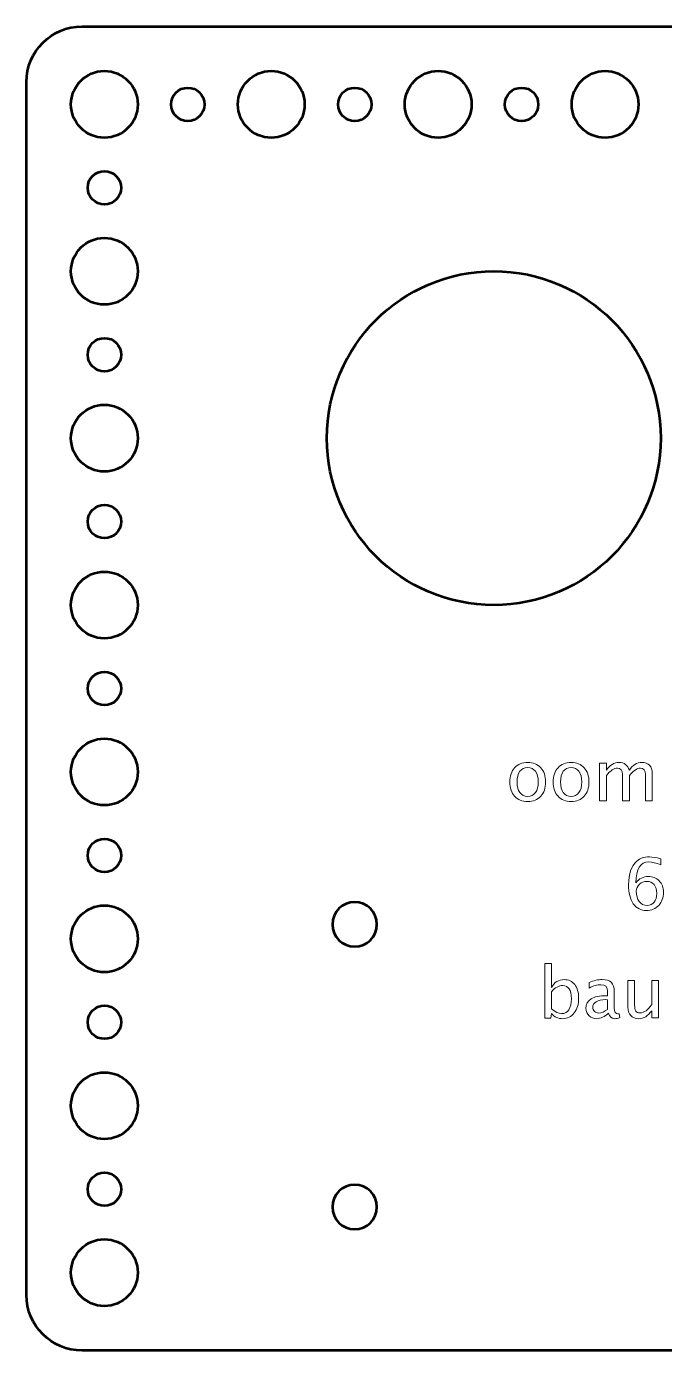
# Model space of a CAD drawing. Header units: centimetres. Extents: x -6.7 to 6.7, y -6 to 6.
# Drawn here: x -6.7 to -0.97, y -5.95 to 5.95 of the extents above; entities that cross this region are included whole.
import ezdxf

# ---------------------------------------------------------------- set-up
doc = ezdxf.new("R2010")
doc.units = ezdxf.units.CM
doc.header["$MEASUREMENT"] = 0
doc.layers.add('Layer 1', color=7, linetype='Continuous')

msp = doc.modelspace()

# ---------------------------------------------------------------- linework, layer by layer
at = {"layer": 'Layer 1', "lineweight": 53}
for points, knots in [([(6.2, 5.95), (6.2, 5.95), (-6.2, 5.95), (-6.2, 5.95), (-6.2, 5.95), (-6.47614, 5.95), (-6.7, 5.72614), (-6.7, 5.45), (-6.7, 5.45), (-6.7, 5.45), (-6.7, -5.45), (-6.7, -5.45), (-6.7, -5.45), (-6.7, -5.72614), (-6.47614, -5.95), (-6.2, -5.95), (-6.2, -5.95), (-6.2, -5.95), (6.2, -5.95), (6.2, -5.95), (6.2, -5.95), (6.47614, -5.95), (6.7, -5.72614), (6.7, -5.45), (6.7, -5.45), (6.7, -5.45), (6.7, 5.45), (6.7, 5.45), (6.7, 5.45), (6.7, 5.72614), (6.47614, 5.95), (6.2, 5.95)], [0, 0, 0, 0, 0.11111111, 0.11111111, 0.11111111, 0.11111111, 0.22222222, 0.22222222, 0.22222222, 0.22222222, 0.33333333, 0.33333333, 0.33333333, 0.33333333, 0.44444444, 0.44444444, 0.44444444, 0.44444444, 0.55555556, 0.55555556, 0.55555556, 0.55555556, 0.66666667, 0.66666667, 0.66666667, 0.66666667, 0.77777778, 0.77777778, 0.77777778, 0.77777778, 1, 1, 1, 1]), ([(-6.3, 5.25), (-6.3, 5.08431), (-6.16569, 4.95), (-6, 4.95), (-6, 4.95), (-5.83431, 4.95), (-5.7, 5.08431), (-5.7, 5.25), (-5.7, 5.25), (-5.7, 5.41569), (-5.83431, 5.55), (-6, 5.55), (-6, 5.55), (-6.16569, 5.55), (-6.3, 5.41569), (-6.3, 5.25)], [0, 0, 0, 0, 0.2, 0.2, 0.2, 0.2, 0.4, 0.4, 0.4, 0.4, 0.6, 0.6, 0.6, 0.6, 1, 1, 1, 1]), ([(-4.8, 5.25), (-4.8, 5.08431), (-4.66569, 4.95), (-4.5, 4.95), (-4.5, 4.95), (-4.33431, 4.95), (-4.2, 5.08431), (-4.2, 5.25), (-4.2, 5.25), (-4.2, 5.41569), (-4.33431, 5.55), (-4.5, 5.55), (-4.5, 5.55), (-4.66569, 5.55), (-4.8, 5.41569), (-4.8, 5.25)], [0, 0, 0, 0, 0.2, 0.2, 0.2, 0.2, 0.4, 0.4, 0.4, 0.4, 0.6, 0.6, 0.6, 0.6, 1, 1, 1, 1]), ([(-3.3, 5.25), (-3.3, 5.08431), (-3.16569, 4.95), (-3, 4.95), (-3, 4.95), (-2.83431, 4.95), (-2.7, 5.08431), (-2.7, 5.25), (-2.7, 5.25), (-2.7, 5.41569), (-2.83431, 5.55), (-3, 5.55), (-3, 5.55), (-3.16569, 5.55), (-3.3, 5.41569), (-3.3, 5.25)], [0, 0, 0, 0, 0.2, 0.2, 0.2, 0.2, 0.4, 0.4, 0.4, 0.4, 0.6, 0.6, 0.6, 0.6, 1, 1, 1, 1]), ([(-1.8, 5.25), (-1.8, 5.08431), (-1.66569, 4.95), (-1.5, 4.95), (-1.5, 4.95), (-1.33431, 4.95), (-1.2, 5.08431), (-1.2, 5.25), (-1.2, 5.25), (-1.2, 5.41569), (-1.33431, 5.55), (-1.5, 5.55), (-1.5, 5.55), (-1.66569, 5.55), (-1.8, 5.41569), (-1.8, 5.25)], [0, 0, 0, 0, 0.2, 0.2, 0.2, 0.2, 0.4, 0.4, 0.4, 0.4, 0.6, 0.6, 0.6, 0.6, 1, 1, 1, 1]), ([(-5.4, 5.25), (-5.4, 5.16716), (-5.33284, 5.1), (-5.25, 5.1), (-5.25, 5.1), (-5.16716, 5.1), (-5.1, 5.16716), (-5.1, 5.25), (-5.1, 5.25), (-5.1, 5.33284), (-5.16716, 5.4), (-5.25, 5.4), (-5.25, 5.4), (-5.33284, 5.4), (-5.4, 5.33284), (-5.4, 5.25)], [0, 0, 0, 0, 0.2, 0.2, 0.2, 0.2, 0.4, 0.4, 0.4, 0.4, 0.6, 0.6, 0.6, 0.6, 1, 1, 1, 1]), ([(-3.9, 5.25), (-3.9, 5.16716), (-3.83284, 5.1), (-3.75, 5.1), (-3.75, 5.1), (-3.66716, 5.1), (-3.6, 5.16716), (-3.6, 5.25), (-3.6, 5.25), (-3.6, 5.33284), (-3.66716, 5.4), (-3.75, 5.4), (-3.75, 5.4), (-3.83284, 5.4), (-3.9, 5.33284), (-3.9, 5.25)], [0, 0, 0, 0, 0.2, 0.2, 0.2, 0.2, 0.4, 0.4, 0.4, 0.4, 0.6, 0.6, 0.6, 0.6, 1, 1, 1, 1]), ([(-2.4, 5.25), (-2.4, 5.16716), (-2.33284, 5.1), (-2.25, 5.1), (-2.25, 5.1), (-2.16716, 5.1), (-2.1, 5.16716), (-2.1, 5.25), (-2.1, 5.25), (-2.1, 5.33284), (-2.16716, 5.4), (-2.25, 5.4), (-2.25, 5.4), (-2.33284, 5.4), (-2.4, 5.33284), (-2.4, 5.25)], [0, 0, 0, 0, 0.2, 0.2, 0.2, 0.2, 0.4, 0.4, 0.4, 0.4, 0.6, 0.6, 0.6, 0.6, 1, 1, 1, 1]), ([(-6.15, 4.5), (-6.15, 4.41716), (-6.08284, 4.35), (-6, 4.35), (-6, 4.35), (-5.91716, 4.35), (-5.85, 4.41716), (-5.85, 4.5), (-5.85, 4.5), (-5.85, 4.58284), (-5.91716, 4.65), (-6, 4.65), (-6, 4.65), (-6.08284, 4.65), (-6.15, 4.58284), (-6.15, 4.5)], [0, 0, 0, 0, 0.2, 0.2, 0.2, 0.2, 0.4, 0.4, 0.4, 0.4, 0.6, 0.6, 0.6, 0.6, 1, 1, 1, 1]), ([(-6.3, 3.75), (-6.3, 3.58431), (-6.16569, 3.45), (-6, 3.45), (-6, 3.45), (-5.83431, 3.45), (-5.7, 3.58431), (-5.7, 3.75), (-5.7, 3.75), (-5.7, 3.91569), (-5.83431, 4.05), (-6, 4.05), (-6, 4.05), (-6.16569, 4.05), (-6.3, 3.91569), (-6.3, 3.75)], [0, 0, 0, 0, 0.2, 0.2, 0.2, 0.2, 0.4, 0.4, 0.4, 0.4, 0.6, 0.6, 0.6, 0.6, 1, 1, 1, 1]), ([(-4, 2.25), (-4, 1.42157), (-3.32843, 0.75), (-2.5, 0.75), (-2.5, 0.75), (-1.67157, 0.75), (-1, 1.42157), (-1, 2.25), (-1, 2.25), (-1, 3.07843), (-1.67157, 3.75), (-2.5, 3.75), (-2.5, 3.75), (-3.32843, 3.75), (-4, 3.07843), (-4, 2.25)], [0, 0, 0, 0, 0.2, 0.2, 0.2, 0.2, 0.4, 0.4, 0.4, 0.4, 0.6, 0.6, 0.6, 0.6, 1, 1, 1, 1]), ([(-6.15, 3), (-6.15, 2.91716), (-6.08284, 2.85), (-6, 2.85), (-6, 2.85), (-5.91716, 2.85), (-5.85, 2.91716), (-5.85, 3), (-5.85, 3), (-5.85, 3.08284), (-5.91716, 3.15), (-6, 3.15), (-6, 3.15), (-6.08284, 3.15), (-6.15, 3.08284), (-6.15, 3)], [0, 0, 0, 0, 0.2, 0.2, 0.2, 0.2, 0.4, 0.4, 0.4, 0.4, 0.6, 0.6, 0.6, 0.6, 1, 1, 1, 1]), ([(-6.3, 2.25), (-6.3, 2.08431), (-6.16569, 1.95), (-6, 1.95), (-6, 1.95), (-5.83431, 1.95), (-5.7, 2.08431), (-5.7, 2.25), (-5.7, 2.25), (-5.7, 2.41569), (-5.83431, 2.55), (-6, 2.55), (-6, 2.55), (-6.16569, 2.55), (-6.3, 2.41569), (-6.3, 2.25)], [0, 0, 0, 0, 0.2, 0.2, 0.2, 0.2, 0.4, 0.4, 0.4, 0.4, 0.6, 0.6, 0.6, 0.6, 1, 1, 1, 1]), ([(-6.15, 1.5), (-6.15, 1.41716), (-6.08284, 1.35), (-6, 1.35), (-6, 1.35), (-5.91716, 1.35), (-5.85, 1.41716), (-5.85, 1.5), (-5.85, 1.5), (-5.85, 1.58284), (-5.91716, 1.65), (-6, 1.65), (-6, 1.65), (-6.08284, 1.65), (-6.15, 1.58284), (-6.15, 1.5)], [0, 0, 0, 0, 0.2, 0.2, 0.2, 0.2, 0.4, 0.4, 0.4, 0.4, 0.6, 0.6, 0.6, 0.6, 1, 1, 1, 1]), ([(-6.3, 0.75), (-6.3, 0.58431), (-6.16569, 0.45), (-6, 0.45), (-6, 0.45), (-5.83431, 0.45), (-5.7, 0.58431), (-5.7, 0.75), (-5.7, 0.75), (-5.7, 0.91569), (-5.83431, 1.05), (-6, 1.05), (-6, 1.05), (-6.16569, 1.05), (-6.3, 0.91569), (-6.3, 0.75)], [0, 0, 0, 0, 0.2, 0.2, 0.2, 0.2, 0.4, 0.4, 0.4, 0.4, 0.6, 0.6, 0.6, 0.6, 1, 1, 1, 1]), ([(-6.15, 0), (-6.15, -0.08284), (-6.08284, -0.15), (-6, -0.15), (-6, -0.15), (-5.91716, -0.15), (-5.85, -0.08284), (-5.85, 0), (-5.85, 0), (-5.85, 0.08284), (-5.91716, 0.15), (-6, 0.15), (-6, 0.15), (-6.08284, 0.15), (-6.15, 0.08284), (-6.15, 0)], [0, 0, 0, 0, 0.2, 0.2, 0.2, 0.2, 0.4, 0.4, 0.4, 0.4, 0.6, 0.6, 0.6, 0.6, 1, 1, 1, 1]), ([(-6.3, -0.75), (-6.3, -0.91569), (-6.16569, -1.05), (-6, -1.05), (-6, -1.05), (-5.83431, -1.05), (-5.7, -0.91569), (-5.7, -0.75), (-5.7, -0.75), (-5.7, -0.58431), (-5.83431, -0.45), (-6, -0.45), (-6, -0.45), (-6.16569, -0.45), (-6.3, -0.58431), (-6.3, -0.75)], [0, 0, 0, 0, 0.2, 0.2, 0.2, 0.2, 0.4, 0.4, 0.4, 0.4, 0.6, 0.6, 0.6, 0.6, 1, 1, 1, 1]), ([(-6.15, -1.5), (-6.15, -1.58284), (-6.08284, -1.65), (-6, -1.65), (-6, -1.65), (-5.91716, -1.65), (-5.85, -1.58284), (-5.85, -1.5), (-5.85, -1.5), (-5.85, -1.41716), (-5.91716, -1.35), (-6, -1.35), (-6, -1.35), (-6.08284, -1.35), (-6.15, -1.41716), (-6.15, -1.5)], [0, 0, 0, 0, 0.2, 0.2, 0.2, 0.2, 0.4, 0.4, 0.4, 0.4, 0.6, 0.6, 0.6, 0.6, 1, 1, 1, 1]), ([(-6.3, -2.25), (-6.3, -2.41569), (-6.16569, -2.55), (-6, -2.55), (-6, -2.55), (-5.83431, -2.55), (-5.7, -2.41569), (-5.7, -2.25), (-5.7, -2.25), (-5.7, -2.08431), (-5.83431, -1.95), (-6, -1.95), (-6, -1.95), (-6.16569, -1.95), (-6.3, -2.08431), (-6.3, -2.25)], [0, 0, 0, 0, 0.2, 0.2, 0.2, 0.2, 0.4, 0.4, 0.4, 0.4, 0.6, 0.6, 0.6, 0.6, 1, 1, 1, 1]), ([(-3.95, -2.12), (-3.95, -2.00954), (-3.86046, -1.92), (-3.75, -1.92), (-3.75, -1.92), (-3.63954, -1.92), (-3.55, -2.00954), (-3.55, -2.12), (-3.55, -2.12), (-3.55, -2.23046), (-3.63954, -2.32), (-3.75, -2.32), (-3.75, -2.32), (-3.86046, -2.32), (-3.95, -2.23046), (-3.95, -2.12)], [0, 0, 0, 0, 0.2, 0.2, 0.2, 0.2, 0.4, 0.4, 0.4, 0.4, 0.6, 0.6, 0.6, 0.6, 1, 1, 1, 1]), ([(-6.15, -3), (-6.15, -3.08284), (-6.08284, -3.15), (-6, -3.15), (-6, -3.15), (-5.91716, -3.15), (-5.85, -3.08284), (-5.85, -3), (-5.85, -3), (-5.85, -2.91716), (-5.91716, -2.85), (-6, -2.85), (-6, -2.85), (-6.08284, -2.85), (-6.15, -2.91716), (-6.15, -3)], [0, 0, 0, 0, 0.2, 0.2, 0.2, 0.2, 0.4, 0.4, 0.4, 0.4, 0.6, 0.6, 0.6, 0.6, 1, 1, 1, 1]), ([(-6.3, -3.75), (-6.3, -3.91569), (-6.16569, -4.05), (-6, -4.05), (-6, -4.05), (-5.83431, -4.05), (-5.7, -3.91569), (-5.7, -3.75), (-5.7, -3.75), (-5.7, -3.58431), (-5.83431, -3.45), (-6, -3.45), (-6, -3.45), (-6.16569, -3.45), (-6.3, -3.58431), (-6.3, -3.75)], [0, 0, 0, 0, 0.2, 0.2, 0.2, 0.2, 0.4, 0.4, 0.4, 0.4, 0.6, 0.6, 0.6, 0.6, 1, 1, 1, 1]), ([(-6.15, -4.5), (-6.15, -4.58284), (-6.08284, -4.65), (-6, -4.65), (-6, -4.65), (-5.91716, -4.65), (-5.85, -4.58284), (-5.85, -4.5), (-5.85, -4.5), (-5.85, -4.41716), (-5.91716, -4.35), (-6, -4.35), (-6, -4.35), (-6.08284, -4.35), (-6.15, -4.41716), (-6.15, -4.5)], [0, 0, 0, 0, 0.2, 0.2, 0.2, 0.2, 0.4, 0.4, 0.4, 0.4, 0.6, 0.6, 0.6, 0.6, 1, 1, 1, 1]), ([(-3.95, -4.66), (-3.95, -4.54954), (-3.86046, -4.46), (-3.75, -4.46), (-3.75, -4.46), (-3.63954, -4.46), (-3.55, -4.54954), (-3.55, -4.66), (-3.55, -4.66), (-3.55, -4.77046), (-3.63954, -4.86), (-3.75, -4.86), (-3.75, -4.86), (-3.86046, -4.86), (-3.95, -4.77046), (-3.95, -4.66)], [0, 0, 0, 0, 0.2, 0.2, 0.2, 0.2, 0.4, 0.4, 0.4, 0.4, 0.6, 0.6, 0.6, 0.6, 1, 1, 1, 1]), ([(-6.3, -5.25), (-6.3, -5.41569), (-6.16569, -5.55), (-6, -5.55), (-6, -5.55), (-5.83431, -5.55), (-5.7, -5.41569), (-5.7, -5.25), (-5.7, -5.25), (-5.7, -5.08431), (-5.83431, -4.95), (-6, -4.95), (-6, -4.95), (-6.16569, -4.95), (-6.3, -5.08431), (-6.3, -5.25)], [0, 0, 0, 0, 0.2, 0.2, 0.2, 0.2, 0.4, 0.4, 0.4, 0.4, 0.6, 0.6, 0.6, 0.6, 1, 1, 1, 1])]:
    msp.add_open_spline(points, degree=3, knots=knots, dxfattribs=at)
at = {"layer": 'Layer 1', "color": 5, "lineweight": 9}
for points, knots in [([(-2.19546, -1.01588), (-2.24489, -1.01588), (-2.28405, -1.00011), (-2.31283, -0.96857), (-2.31283, -0.96857), (-2.34173, -0.93703), (-2.35612, -0.89417), (-2.35612, -0.84009), (-2.35612, -0.84009), (-2.35612, -0.78612), (-2.34173, -0.74336), (-2.31283, -0.71193), (-2.31283, -0.71193), (-2.28405, -0.68049), (-2.24489, -0.66472), (-2.19546, -0.66472), (-2.19546, -0.66472), (-2.14603, -0.66472), (-2.10687, -0.68049), (-2.07809, -0.71193), (-2.07809, -0.71193), (-2.04919, -0.74336), (-2.0348, -0.78612), (-2.0348, -0.84009), (-2.0348, -0.84009), (-2.0348, -0.89417), (-2.04919, -0.93703), (-2.07809, -0.96857), (-2.07809, -0.96857), (-2.10687, -1.00011), (-2.14603, -1.01588), (-2.19546, -1.01588)], [0, 0, 0, 0, 0.11111111, 0.11111111, 0.11111111, 0.11111111, 0.22222222, 0.22222222, 0.22222222, 0.22222222, 0.33333333, 0.33333333, 0.33333333, 0.33333333, 0.44444444, 0.44444444, 0.44444444, 0.44444444, 0.55555556, 0.55555556, 0.55555556, 0.55555556, 0.66666667, 0.66666667, 0.66666667, 0.66666667, 0.77777778, 0.77777778, 0.77777778, 0.77777778, 1, 1, 1, 1]), ([(-2.19557, -0.97016), (-2.1654, -0.97016), (-2.1419, -0.95884), (-2.12518, -0.93608), (-2.12518, -0.93608), (-2.10857, -0.91343), (-2.1002, -0.88137), (-2.1002, -0.84009), (-2.1002, -0.84009), (-2.1002, -0.79892), (-2.10857, -0.76696), (-2.12518, -0.74431), (-2.12518, -0.74431), (-2.1419, -0.72177), (-2.1654, -0.71044), (-2.19557, -0.71044), (-2.19557, -0.71044), (-2.22584, -0.71044), (-2.24933, -0.72177), (-2.26584, -0.74431), (-2.26584, -0.74431), (-2.28246, -0.76696), (-2.29071, -0.79892), (-2.29071, -0.84009), (-2.29071, -0.84009), (-2.29071, -0.88137), (-2.28246, -0.91343), (-2.26584, -0.93608), (-2.26584, -0.93608), (-2.24933, -0.95884), (-2.22584, -0.97016), (-2.19557, -0.97016)], [0, 0, 0, 0, 0.11111111, 0.11111111, 0.11111111, 0.11111111, 0.22222222, 0.22222222, 0.22222222, 0.22222222, 0.33333333, 0.33333333, 0.33333333, 0.33333333, 0.44444444, 0.44444444, 0.44444444, 0.44444444, 0.55555556, 0.55555556, 0.55555556, 0.55555556, 0.66666667, 0.66666667, 0.66666667, 0.66666667, 0.77777778, 0.77777778, 0.77777778, 0.77777778, 1, 1, 1, 1]), ([(-1.80535, -1.01588), (-1.85478, -1.01588), (-1.89394, -1.00011), (-1.92272, -0.96857), (-1.92272, -0.96857), (-1.95162, -0.93703), (-1.96601, -0.89417), (-1.96601, -0.84009), (-1.96601, -0.84009), (-1.96601, -0.78612), (-1.95162, -0.74336), (-1.92272, -0.71193), (-1.92272, -0.71193), (-1.89394, -0.68049), (-1.85478, -0.66472), (-1.80535, -0.66472), (-1.80535, -0.66472), (-1.75592, -0.66472), (-1.71676, -0.68049), (-1.68798, -0.71193), (-1.68798, -0.71193), (-1.65908, -0.74336), (-1.64469, -0.78612), (-1.64469, -0.84009), (-1.64469, -0.84009), (-1.64469, -0.89417), (-1.65908, -0.93703), (-1.68798, -0.96857), (-1.68798, -0.96857), (-1.71676, -1.00011), (-1.75592, -1.01588), (-1.80535, -1.01588)], [0, 0, 0, 0, 0.11111111, 0.11111111, 0.11111111, 0.11111111, 0.22222222, 0.22222222, 0.22222222, 0.22222222, 0.33333333, 0.33333333, 0.33333333, 0.33333333, 0.44444444, 0.44444444, 0.44444444, 0.44444444, 0.55555556, 0.55555556, 0.55555556, 0.55555556, 0.66666667, 0.66666667, 0.66666667, 0.66666667, 0.77777778, 0.77777778, 0.77777778, 0.77777778, 1, 1, 1, 1]), ([(-1.80546, -0.97016), (-1.77529, -0.97016), (-1.75179, -0.95884), (-1.73507, -0.93608), (-1.73507, -0.93608), (-1.71846, -0.91343), (-1.71009, -0.88137), (-1.71009, -0.84009), (-1.71009, -0.84009), (-1.71009, -0.79892), (-1.71846, -0.76696), (-1.73507, -0.74431), (-1.73507, -0.74431), (-1.75179, -0.72177), (-1.77529, -0.71044), (-1.80546, -0.71044), (-1.80546, -0.71044), (-1.83573, -0.71044), (-1.85922, -0.72177), (-1.87573, -0.74431), (-1.87573, -0.74431), (-1.89235, -0.76696), (-1.9006, -0.79892), (-1.9006, -0.84009), (-1.9006, -0.84009), (-1.9006, -0.88137), (-1.89235, -0.91343), (-1.87573, -0.93608), (-1.87573, -0.93608), (-1.85922, -0.95884), (-1.83573, -0.97016), (-1.80546, -0.97016)], [0, 0, 0, 0, 0.11111111, 0.11111111, 0.11111111, 0.11111111, 0.22222222, 0.22222222, 0.22222222, 0.22222222, 0.33333333, 0.33333333, 0.33333333, 0.33333333, 0.44444444, 0.44444444, 0.44444444, 0.44444444, 0.55555556, 0.55555556, 0.55555556, 0.55555556, 0.66666667, 0.66666667, 0.66666667, 0.66666667, 0.77777778, 0.77777778, 0.77777778, 0.77777778, 1, 1, 1, 1]), ([(-1.54924, -1.00826), (-1.54924, -1.00826), (-1.54924, -0.67171), (-1.54924, -0.67171), (-1.54924, -0.67171), (-1.54924, -0.67171), (-1.48828, -0.67171), (-1.48828, -0.67171), (-1.48828, -0.67171), (-1.48828, -0.67171), (-1.48828, -0.73532), (-1.48828, -0.73532), (-1.48828, -0.73532), (-1.45854, -0.68822), (-1.42044, -0.66472), (-1.37376, -0.66472), (-1.37376, -0.66472), (-1.32878, -0.66472), (-1.29819, -0.68822), (-1.28189, -0.73532), (-1.28189, -0.73532), (-1.253, -0.6878), (-1.21533, -0.66409), (-1.16908, -0.66409), (-1.16908, -0.66409), (-1.13955, -0.66409), (-1.11658, -0.67277), (-1.10018, -0.69023), (-1.10018, -0.69023), (-1.08377, -0.70769), (-1.07552, -0.73214), (-1.07552, -0.76357), (-1.07552, -0.76357), (-1.07552, -0.76357), (-1.07552, -1.00826), (-1.07552, -1.00826), (-1.07552, -1.00826), (-1.07552, -1.00826), (-1.13648, -1.00826), (-1.13648, -1.00826), (-1.13648, -1.00826), (-1.13648, -1.00826), (-1.13648, -0.77363), (-1.13648, -0.77363), (-1.13648, -0.77363), (-1.13648, -0.73532), (-1.15172, -0.71616), (-1.1822, -0.71616), (-1.1822, -0.71616), (-1.21384, -0.71616), (-1.24708, -0.73849), (-1.28189, -0.78326), (-1.28189, -0.78326), (-1.28189, -0.78326), (-1.28189, -1.00826), (-1.28189, -1.00826), (-1.28189, -1.00826), (-1.28189, -1.00826), (-1.34285, -1.00826), (-1.34285, -1.00826), (-1.34285, -1.00826), (-1.34285, -1.00826), (-1.34285, -0.77342), (-1.34285, -0.77342), (-1.34285, -0.77342), (-1.34285, -0.73479), (-1.35831, -0.71552), (-1.38932, -0.71552), (-1.38932, -0.71552), (-1.42012, -0.71552), (-1.45314, -0.73796), (-1.48828, -0.78294), (-1.48828, -0.78294), (-1.48828, -0.78294), (-1.48828, -1.00826), (-1.48828, -1.00826), (-1.48828, -1.00826), (-1.48828, -1.00826), (-1.54924, -1.00826), (-1.54924, -1.00826)], [0, 0, 0, 0, 0.04761905, 0.04761905, 0.04761905, 0.04761905, 0.0952381, 0.0952381, 0.0952381, 0.0952381, 0.14285714, 0.14285714, 0.14285714, 0.14285714, 0.19047619, 0.19047619, 0.19047619, 0.19047619, 0.23809524, 0.23809524, 0.23809524, 0.23809524, 0.28571429, 0.28571429, 0.28571429, 0.28571429, 0.33333333, 0.33333333, 0.33333333, 0.33333333, 0.38095238, 0.38095238, 0.38095238, 0.38095238, 0.42857143, 0.42857143, 0.42857143, 0.42857143, 0.47619048, 0.47619048, 0.47619048, 0.47619048, 0.52380952, 0.52380952, 0.52380952, 0.52380952, 0.57142857, 0.57142857, 0.57142857, 0.57142857, 0.61904762, 0.61904762, 0.61904762, 0.61904762, 0.66666667, 0.66666667, 0.66666667, 0.66666667, 0.71428571, 0.71428571, 0.71428571, 0.71428571, 0.76190476, 0.76190476, 0.76190476, 0.76190476, 0.80952381, 0.80952381, 0.80952381, 0.80952381, 0.85714286, 0.85714286, 0.85714286, 0.85714286, 0.9047619, 0.9047619, 0.9047619, 0.9047619, 1, 1, 1, 1]), ([(-1.22225, -1.74613), (-1.19304, -1.70834), (-1.15632, -1.6894), (-1.11207, -1.6894), (-1.11207, -1.6894), (-1.07196, -1.6894), (-1.03915, -1.70263), (-1.01354, -1.72919), (-1.01354, -1.72919), (-0.98803, -1.75576), (-0.97522, -1.78984), (-0.97522, -1.83143), (-0.97522, -1.83143), (-0.97522, -1.87916), (-0.98951, -1.91842), (-1.01819, -1.94922), (-1.01819, -1.94922), (-1.04687, -1.98002), (-1.08328, -1.99547), (-1.12763, -1.99547), (-1.12763, -1.99547), (-1.17801, -1.99547), (-1.21759, -1.97504), (-1.24606, -1.9343), (-1.24606, -1.9343), (-1.27464, -1.89345), (-1.28892, -1.83693), (-1.28892, -1.76486), (-1.28892, -1.76486), (-1.28892, -1.6677), (-1.26395, -1.59648), (-1.2141, -1.55097), (-1.2141, -1.55097), (-1.18701, -1.52599), (-1.14954, -1.5135), (-1.1018, -1.5135), (-1.1018, -1.5135), (-1.07407, -1.5135), (-1.03968, -1.51922), (-0.99872, -1.53065), (-0.99872, -1.53065), (-0.99872, -1.53065), (-0.99872, -1.58399), (-0.99872, -1.58399), (-0.99872, -1.58399), (-1.04201, -1.56748), (-1.07757, -1.55922), (-1.10551, -1.55922), (-1.10551, -1.55922), (-1.1833, -1.55922), (-1.22225, -1.62156), (-1.22225, -1.74613)], [0, 0, 0, 0, 0.07142857, 0.07142857, 0.07142857, 0.07142857, 0.14285714, 0.14285714, 0.14285714, 0.14285714, 0.21428571, 0.21428571, 0.21428571, 0.21428571, 0.28571429, 0.28571429, 0.28571429, 0.28571429, 0.35714286, 0.35714286, 0.35714286, 0.35714286, 0.42857143, 0.42857143, 0.42857143, 0.42857143, 0.5, 0.5, 0.5, 0.5, 0.57142857, 0.57142857, 0.57142857, 0.57142857, 0.64285714, 0.64285714, 0.64285714, 0.64285714, 0.71428571, 0.71428571, 0.71428571, 0.71428571, 0.78571429, 0.78571429, 0.78571429, 0.78571429, 0.85714286, 0.85714286, 0.85714286, 0.85714286, 1, 1, 1, 1]), ([(-1.03618, -1.84349), (-1.03618, -1.80952), (-1.04402, -1.78264), (-1.05979, -1.76285), (-1.05979, -1.76285), (-1.07555, -1.74306), (-1.09714, -1.73321), (-1.12457, -1.73321), (-1.12457, -1.73321), (-1.15071, -1.73321), (-1.17304, -1.74189), (-1.19166, -1.75936), (-1.19166, -1.75936), (-1.2104, -1.77671), (-1.21971, -1.79767), (-1.21971, -1.82211), (-1.21971, -1.82211), (-1.21971, -1.86064), (-1.21082, -1.89154), (-1.19315, -1.91482), (-1.19315, -1.91482), (-1.17537, -1.93811), (-1.15187, -1.94975), (-1.12266, -1.94975), (-1.12266, -1.94975), (-1.09609, -1.94975), (-1.07503, -1.94022), (-1.05947, -1.92117), (-1.05947, -1.92117), (-1.04391, -1.90212), (-1.03618, -1.8762), (-1.03618, -1.84349)], [0, 0, 0, 0, 0.11111111, 0.11111111, 0.11111111, 0.11111111, 0.22222222, 0.22222222, 0.22222222, 0.22222222, 0.33333333, 0.33333333, 0.33333333, 0.33333333, 0.44444444, 0.44444444, 0.44444444, 0.44444444, 0.55555556, 0.55555556, 0.55555556, 0.55555556, 0.66666667, 0.66666667, 0.66666667, 0.66666667, 0.77777778, 0.77777778, 0.77777778, 0.77777778, 1, 1, 1, 1]), ([(-2.04189, -2.96363), (-2.04189, -2.96363), (-2.04189, -2.47023), (-2.04189, -2.47023), (-2.04189, -2.47023), (-2.04189, -2.47023), (-1.98093, -2.47023), (-1.98093, -2.47023), (-1.98093, -2.47023), (-1.98093, -2.47023), (-1.98093, -2.68688), (-1.98093, -2.68688), (-1.98093, -2.68688), (-1.95595, -2.63978), (-1.91838, -2.61628), (-1.86831, -2.61628), (-1.86831, -2.61628), (-1.82778, -2.61628), (-1.79592, -2.631), (-1.77264, -2.66052), (-1.77264, -2.66052), (-1.74936, -2.69005), (-1.73771, -2.73037), (-1.73771, -2.78149), (-1.73771, -2.78149), (-1.73771, -2.83716), (-1.75094, -2.88214), (-1.7773, -2.91622), (-1.7773, -2.91622), (-1.80365, -2.9504), (-1.83836, -2.96744), (-1.88133, -2.96744), (-1.88133, -2.96744), (-1.92124, -2.96744), (-1.95447, -2.9522), (-1.98093, -2.92161), (-1.98093, -2.92161), (-1.98093, -2.92161), (-1.98834, -2.96363), (-1.98834, -2.96363), (-1.98834, -2.96363), (-1.98834, -2.96363), (-2.04189, -2.96363), (-2.04189, -2.96363)], [0, 0, 0, 0, 0.08333333, 0.08333333, 0.08333333, 0.08333333, 0.16666667, 0.16666667, 0.16666667, 0.16666667, 0.25, 0.25, 0.25, 0.25, 0.33333333, 0.33333333, 0.33333333, 0.33333333, 0.41666667, 0.41666667, 0.41666667, 0.41666667, 0.5, 0.5, 0.5, 0.5, 0.58333333, 0.58333333, 0.58333333, 0.58333333, 0.66666667, 0.66666667, 0.66666667, 0.66666667, 0.75, 0.75, 0.75, 0.75, 0.83333333, 0.83333333, 0.83333333, 0.83333333, 1, 1, 1, 1]), ([(-1.46879, -2.91696), (-1.50542, -2.95061), (-1.54066, -2.96744), (-1.57453, -2.96744), (-1.57453, -2.96744), (-1.60236, -2.96744), (-1.62554, -2.95876), (-1.64385, -2.9413), (-1.64385, -2.9413), (-1.66226, -2.92384), (-1.67147, -2.90182), (-1.67147, -2.87526), (-1.67147, -2.87526), (-1.67147, -2.83853), (-1.65602, -2.81028), (-1.62511, -2.79059), (-1.62511, -2.79059), (-1.59421, -2.77091), (-1.54987, -2.76106), (-1.49208, -2.76106), (-1.49208, -2.76106), (-1.49208, -2.76106), (-1.47778, -2.76106), (-1.47778, -2.76106), (-1.47778, -2.76106), (-1.47778, -2.76106), (-1.47778, -2.72053), (-1.47778, -2.72053), (-1.47778, -2.72053), (-1.47778, -2.68148), (-1.49811, -2.662), (-1.53886, -2.662), (-1.53886, -2.662), (-1.5704, -2.662), (-1.6049, -2.67195), (-1.64226, -2.69185), (-1.64226, -2.69185), (-1.64226, -2.69185), (-1.64226, -2.64168), (-1.64226, -2.64168), (-1.64226, -2.64168), (-1.6012, -2.62475), (-1.56246, -2.61628), (-1.52616, -2.61628), (-1.52616, -2.61628), (-1.4888, -2.61628), (-1.46117, -2.62475), (-1.44349, -2.64179), (-1.44349, -2.64179), (-1.42571, -2.65883), (-1.41682, -2.68508), (-1.41682, -2.72053), (-1.41682, -2.72053), (-1.41682, -2.72053), (-1.41682, -2.87261), (-1.41682, -2.87261), (-1.41682, -2.87261), (-1.41682, -2.90743), (-1.40614, -2.92489), (-1.38465, -2.92489), (-1.38465, -2.92489), (-1.38201, -2.92489), (-1.37809, -2.92447), (-1.3729, -2.92362), (-1.3729, -2.92362), (-1.3729, -2.92362), (-1.36856, -2.95749), (-1.36856, -2.95749), (-1.36856, -2.95749), (-1.38243, -2.96416), (-1.39767, -2.96744), (-1.41439, -2.96744), (-1.41439, -2.96744), (-1.44286, -2.96744), (-1.46096, -2.95061), (-1.46879, -2.91696)], [0, 0, 0, 0, 0.05, 0.05, 0.05, 0.05, 0.1, 0.1, 0.1, 0.1, 0.15, 0.15, 0.15, 0.15, 0.2, 0.2, 0.2, 0.2, 0.25, 0.25, 0.25, 0.25, 0.3, 0.3, 0.3, 0.3, 0.35, 0.35, 0.35, 0.35, 0.4, 0.4, 0.4, 0.4, 0.45, 0.45, 0.45, 0.45, 0.5, 0.5, 0.5, 0.5, 0.55, 0.55, 0.55, 0.55, 0.6, 0.6, 0.6, 0.6, 0.65, 0.65, 0.65, 0.65, 0.7, 0.7, 0.7, 0.7, 0.75, 0.75, 0.75, 0.75, 0.8, 0.8, 0.8, 0.8, 0.85, 0.85, 0.85, 0.85, 0.9, 0.9, 0.9, 0.9, 1, 1, 1, 1]), ([(-1.98093, -2.8796), (-1.9495, -2.90764), (-1.91955, -2.92172), (-1.89108, -2.92172), (-1.89108, -2.92172), (-1.86302, -2.92172), (-1.84133, -2.90997), (-1.82609, -2.88658), (-1.82609, -2.88658), (-1.81074, -2.86319), (-1.80312, -2.83028), (-1.80312, -2.78773), (-1.80312, -2.78773), (-1.80312, -2.70899), (-1.82915, -2.66962), (-1.88122, -2.66962), (-1.88122, -2.66962), (-1.91531, -2.66962), (-1.94854, -2.68804), (-1.98093, -2.72498), (-1.98093, -2.72498), (-1.98093, -2.72498), (-1.98093, -2.8796), (-1.98093, -2.8796)], [0, 0, 0, 0, 0.14285714, 0.14285714, 0.14285714, 0.14285714, 0.28571429, 0.28571429, 0.28571429, 0.28571429, 0.42857143, 0.42857143, 0.42857143, 0.42857143, 0.57142857, 0.57142857, 0.57142857, 0.57142857, 0.71428571, 0.71428571, 0.71428571, 0.71428571, 1, 1, 1, 1]), ([(-1.0808, -2.95982), (-1.0808, -2.95982), (-1.0808, -2.89653), (-1.0808, -2.89653), (-1.0808, -2.89653), (-1.11329, -2.94384), (-1.15278, -2.96744), (-1.19913, -2.96744), (-1.19913, -2.96744), (-1.22855, -2.96744), (-1.25194, -2.95823), (-1.2693, -2.93971), (-1.2693, -2.93971), (-1.28676, -2.92119), (-1.29544, -2.89632), (-1.29544, -2.86489), (-1.29544, -2.86489), (-1.29544, -2.86489), (-1.29544, -2.62327), (-1.29544, -2.62327), (-1.29544, -2.62327), (-1.29544, -2.62327), (-1.23448, -2.62327), (-1.23448, -2.62327), (-1.23448, -2.62327), (-1.23448, -2.62327), (-1.23448, -2.84499), (-1.23448, -2.84499), (-1.23448, -2.84499), (-1.23448, -2.87028), (-1.23078, -2.88817), (-1.22347, -2.89875), (-1.22347, -2.89875), (-1.21606, -2.90944), (-1.20379, -2.91473), (-1.18654, -2.91473), (-1.18654, -2.91473), (-1.14928, -2.91473), (-1.11393, -2.89029), (-1.0808, -2.84129), (-1.0808, -2.84129), (-1.0808, -2.84129), (-1.0808, -2.62327), (-1.0808, -2.62327), (-1.0808, -2.62327), (-1.0808, -2.62327), (-1.01984, -2.62327), (-1.01984, -2.62327), (-1.01984, -2.62327), (-1.01984, -2.62327), (-1.01984, -2.95982), (-1.01984, -2.95982), (-1.01984, -2.95982), (-1.01984, -2.95982), (-1.0808, -2.95982), (-1.0808, -2.95982)], [0, 0, 0, 0, 0.06666667, 0.06666667, 0.06666667, 0.06666667, 0.13333333, 0.13333333, 0.13333333, 0.13333333, 0.2, 0.2, 0.2, 0.2, 0.26666667, 0.26666667, 0.26666667, 0.26666667, 0.33333333, 0.33333333, 0.33333333, 0.33333333, 0.4, 0.4, 0.4, 0.4, 0.46666667, 0.46666667, 0.46666667, 0.46666667, 0.53333333, 0.53333333, 0.53333333, 0.53333333, 0.6, 0.6, 0.6, 0.6, 0.66666667, 0.66666667, 0.66666667, 0.66666667, 0.73333333, 0.73333333, 0.73333333, 0.73333333, 0.8, 0.8, 0.8, 0.8, 0.86666667, 0.86666667, 0.86666667, 0.86666667, 1, 1, 1, 1]), ([(-1.47778, -2.88373), (-1.47778, -2.88373), (-1.47778, -2.79726), (-1.47778, -2.79726), (-1.47778, -2.79726), (-1.47778, -2.79726), (-1.49737, -2.79662), (-1.49737, -2.79662), (-1.49737, -2.79662), (-1.53124, -2.79662), (-1.55855, -2.80287), (-1.57939, -2.81536), (-1.57939, -2.81536), (-1.60014, -2.82795), (-1.61051, -2.84457), (-1.61051, -2.86531), (-1.61051, -2.86531), (-1.61051, -2.87981), (-1.60532, -2.89209), (-1.59506, -2.90214), (-1.59506, -2.90214), (-1.58469, -2.91219), (-1.57209, -2.91727), (-1.55717, -2.91727), (-1.55717, -2.91727), (-1.53177, -2.91727), (-1.50531, -2.90606), (-1.47778, -2.88373)], [0, 0, 0, 0, 0.125, 0.125, 0.125, 0.125, 0.25, 0.25, 0.25, 0.25, 0.375, 0.375, 0.375, 0.375, 0.5, 0.5, 0.5, 0.5, 0.625, 0.625, 0.625, 0.625, 0.75, 0.75, 0.75, 0.75, 1, 1, 1, 1])]:
    msp.add_open_spline(points, degree=3, knots=knots, dxfattribs=at)

doc.saveas('drawing.dxf')
